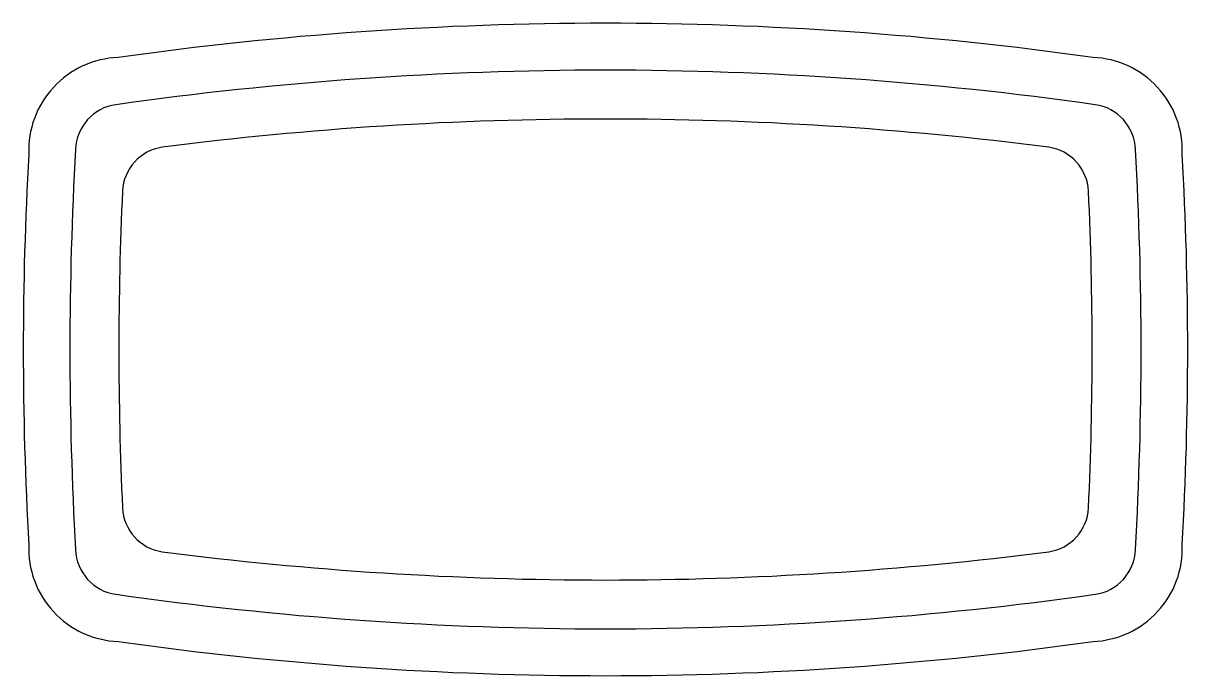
# Model space of a CAD drawing. Extents: x -1113.02 to -1108.02, y 435.34 to 438.14.
import ezdxf

# ---------------------------------------------------------------- set-up
doc = ezdxf.new("R2010")
doc.units = 0
doc.header["$LTSCALE"] = 10
doc.header["$MEASUREMENT"] = 0
doc.layers.add('Piscinas_Fibratec', color=4, linetype='CONTINUOUS')

msp = doc.modelspace()

# ---------------------------------------------------------------- linework, layer by layer
at = {"layer": 'Piscinas_Fibratec'}
msp.add_lwpolyline([(-1110.5165, 435.3404, 0.035004), (-1108.4239, 435.4871, 0.414325), (-1108.0399, 435.9025, 0.013973), (-1108.0165, 436.7404, 0.013973), (-1108.0399, 437.5782, 0.414325), (-1108.4239, 437.9937, 0.035004), (-1110.5165, 438.1404, 0.035004), (-1112.609, 437.9937, 0.414325), (-1112.993, 437.5782, 0.013973), (-1113.0165, 436.7404, 0.013973), (-1112.993, 435.9025, 0.414325), (-1112.609, 435.4871, 0.035004)], format="xyb", close=True, dxfattribs=at)
at = {"layer": 'Piscinas_Fibratec', "color": 2}
msp.add_lwpolyline([(-1108.2411, 437.5993, 0.366485), (-1108.4143, 437.7911, 0.035166), (-1110.5165, 437.9392, 0.035166), (-1112.6186, 437.7911, 0.366485), (-1112.7918, 437.5993, 0.014324), (-1112.8165, 436.7404, 0.014324), (-1112.7918, 435.8815, 0.366485), (-1112.6186, 435.6896, 0.035166), (-1110.5165, 435.5416, 0.035166), (-1108.4143, 435.6896, 0.366485), (-1108.2411, 435.8815, 0.014324), (-1108.2165, 436.7404, 0.014324), (-1108.2411, 437.5993)], format="xyb", dxfattribs=at)
at = {"layer": 'Piscinas_Fibratec', "color": 1}
msp.add_lwpolyline([(-1110.5165, 435.7511, 0.031815), (-1108.6133, 435.8724, 0.359122), (-1108.4422, 436.0607, 0.011332), (-1108.4268, 436.7404, 0.011332), (-1108.4422, 437.42, 0.359122), (-1108.6133, 437.6084, 0.031815), (-1110.5165, 437.7296, 0.031815), (-1112.4196, 437.6084, 0.359122), (-1112.5907, 437.42, 0.011332), (-1112.6061, 436.7404, 0.011332), (-1112.5907, 436.0607, 0.359122), (-1112.4196, 435.8724, 0.031815)], format="xyb", close=True, dxfattribs=at)

doc.saveas('drawing.dxf')
